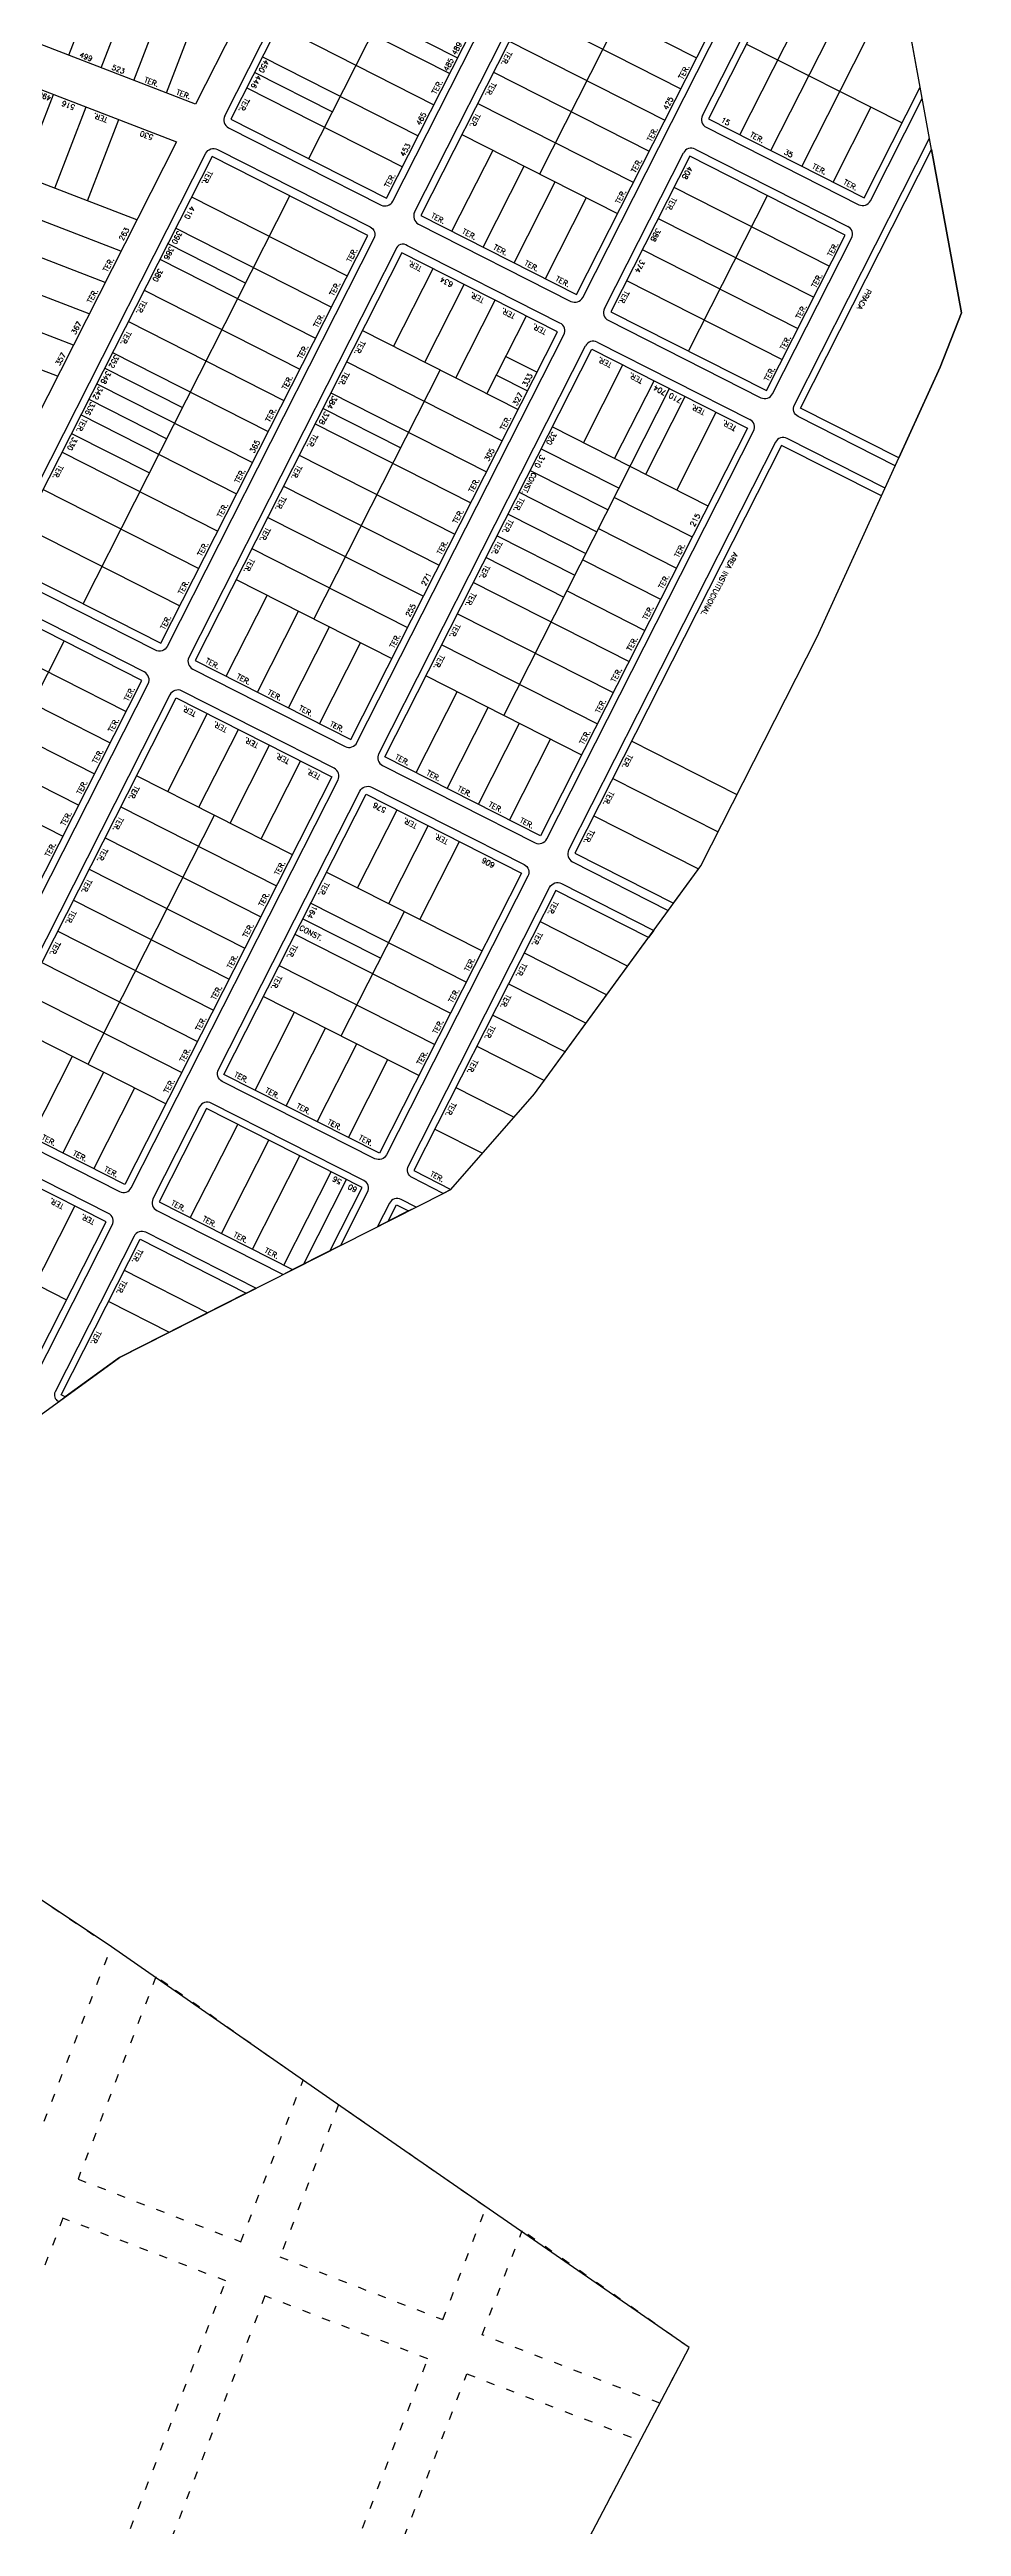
# Model space of a CAD drawing. Extents: x 714896 to 749292, y 8417558 to 8447149.
# Drawn here: x 743359 to 743620, y 8426590 to 8427299 of the extents above; entities that cross this region are included whole.
import ezdxf

# ---------------------------------------------------------------- set-up
doc = ezdxf.new("R2010")
doc.units = 0
doc.header["$MEASUREMENT"] = 0
doc.linetypes.add('ACAD_ISO03W100', pattern=[30, 12, -18])
for name, color, linetype in [('LOTE', 7, 'CONTINUOUS'), ('MEIO_FIO', 24, 'CONTINUOUS'), ('NUM-PORTA', 7, 'CONTINUOUS'), ('QUADRA', 6, 'CONTINUOUS'), ('TEXTO', 7, 'CONTINUOUS')]:
    doc.layers.add(name, color=color, linetype=linetype)
doc.styles.add('ROMANS', font='ROMANS.SHX', dxfattribs={"height": 1.5})

msp = doc.modelspace()

# ---------------------------------------------------------------- linework, layer by layer
at = {"layer": 'LOTE', "color": 7, "linetype": 'CONTINUOUS'}
for p, q in [((743432.79, 8427268.25), (743483, 8427367.25)), ((743428.59, 8427315.24), (743473.18, 8427292.62)), ((743430.85, 8427319.69), (743475.44, 8427297.08)), ((743498.95, 8427263.85), (743526.09, 8427317.36)), ((743499.27, 8427319.75), (743543.87, 8427297.13)), ((743424.06, 8427306.32), (743468.66, 8427283.7)), ((743494.75, 8427310.83), (743539.34, 8427288.21)), ((743490.23, 8427301.91), (743534.82, 8427279.29)), ((743417.28, 8427292.94), (743439.57, 8427281.63)), ((743419.54, 8427297.4), (743464.13, 8427274.78)), ((743485.7, 8427292.99), (743530.3, 8427270.38)), ((743415.02, 8427288.48), (743459.61, 8427265.86)), ((743481.18, 8427284.07), (743525.77, 8427261.46)), ((743476.66, 8427275.16), (743521.25, 8427252.54)), ((743473.81, 8427247.44), (743485.57, 8427270.63)), ((743482.73, 8427242.92), (743494.49, 8427266.11)), ((743368.1, 8427140.72), (743427.36, 8427257.55)), ((743399.18, 8427257.27), (743443.78, 8427234.65)), ((743491.65, 8427238.4), (743503.41, 8427261.59)), ((743500.57, 8427233.87), (743512.33, 8427257.06)), ((743537.39, 8427260.05), (743581.98, 8427237.43)), ((743541.59, 8427213.07), (743564.21, 8427257.66)), ((743532.87, 8427251.13), (743577.46, 8427228.51)), ((743392.4, 8427243.89), (743414.7, 8427232.58)), ((743394.66, 8427248.35), (743439.25, 8427225.73)), ((743390.14, 8427239.43), (743434.73, 8427216.81)), ((743457.08, 8427214.44), (743468.39, 8427236.74)), ((743528.34, 8427242.21), (743572.94, 8427219.59)), ((743385.61, 8427230.51), (743430.21, 8427207.89)), ((743466, 8427209.92), (743477.31, 8427232.22)), ((743523.82, 8427233.29), (743568.41, 8427210.68)), ((743381.09, 8427221.59), (743425.68, 8427198.97)), ((743474.92, 8427205.4), (743486.23, 8427227.69)), ((743483.84, 8427200.87), (743495.15, 8427223.17)), ((743448.16, 8427218.97), (743492.76, 8427196.35)), ((743374.31, 8427208.21), (743396.6, 8427196.91)), ((743376.57, 8427212.67), (743421.16, 8427190.06)), ((743434.27, 8427136.31), (743470.46, 8427207.66)), ((743443.64, 8427210.05), (743488.23, 8427187.43)), ((743489.27, 8427211.58), (743498.18, 8427207.05)), ((743511.49, 8427186.85), (743522.79, 8427209.15)), ((743372.04, 8427203.76), (743416.64, 8427181.14)), ((743439.12, 8427201.13), (743483.71, 8427178.51)), ((743486.55, 8427206.22), (743495.47, 8427201.7)), ((743488.67, 8427108.72), (743536.17, 8427202.36)), ((743520.4, 8427182.33), (743531.71, 8427204.62)), ((743529.32, 8427177.8), (743540.63, 8427200.1)), ((743367.52, 8427194.84), (743412.11, 8427172.22)), ((743369.78, 8427199.3), (743392.08, 8427187.99)), ((743436.86, 8427196.67), (743459.15, 8427185.36)), ((743538.24, 8427173.28), (743549.55, 8427195.58)), ((743364.81, 8427189.49), (743387.1, 8427178.18)), ((743434.59, 8427192.21), (743479.19, 8427169.59)), ((743502.57, 8427191.37), (743547.16, 8427168.76)), ((743430.07, 8427183.29), (743474.66, 8427160.68)), ((743496.23, 8427178.89), (743518.53, 8427167.58)), ((743499.4, 8427185.13), (743521.7, 8427173.82)), ((743356.66, 8427173.43), (743401.26, 8427150.81)), ((743425.55, 8427174.38), (743470.14, 8427151.76)), ((743493.07, 8427172.64), (743515.36, 8427161.34)), ((743421.02, 8427165.46), (743465.62, 8427142.84)), ((743489.9, 8427166.4), (743512.2, 8427155.09)), ((743520.34, 8427171.15), (743542.64, 8427159.84)), ((743351.24, 8427162.73), (743395.82, 8427140.12)), ((743486.73, 8427160.16), (743509.03, 8427148.85)), ((743515.82, 8427162.23), (743538.11, 8427150.92)), ((743483.57, 8427153.92), (743505.86, 8427142.61)), ((743511.29, 8427153.31), (743533.59, 8427142)), ((743409.13, 8427119.91), (743420.89, 8427143.1)), ((743411.98, 8427147.62), (743456.57, 8427125)), ((743479.95, 8427146.78), (743524.54, 8427124.16)), ((743506.77, 8427144.39), (743529.06, 8427133.08)), ((743418.05, 8427115.39), (743429.81, 8427138.57)), ((743475.43, 8427137.86), (743520.02, 8427115.25)), ((743303.42, 8427013.19), (743362.67, 8427130.02)), ((743335.86, 8427132.41), (743380.45, 8427109.79)), ((743426.97, 8427110.86), (743438.73, 8427134.05)), ((743435.89, 8427106.34), (743447.65, 8427129.53)), ((743331.33, 8427123.49), (743375.92, 8427100.87)), ((743326.81, 8427114.57), (743371.4, 8427091.95)), ((743463.54, 8427092.32), (743475.3, 8427115.5)), ((743466.38, 8427120.03), (743510.97, 8427097.41)), ((743392.39, 8427086.91), (743403.7, 8427109.21)), ((743472.45, 8427087.79), (743484.22, 8427110.98)), ((743322.28, 8427105.65), (743366.88, 8427083.04)), ((743401.31, 8427082.39), (743412.62, 8427104.69)), ((743481.37, 8427083.27), (743493.13, 8427106.46)), ((743490.29, 8427078.74), (743502.05, 8427101.93)), ((743317.76, 8427096.73), (743362.35, 8427074.12)), ((743410.23, 8427077.87), (743421.54, 8427100.16)), ((743419.15, 8427073.34), (743430.45, 8427095.64)), ((743383.47, 8427091.44), (743428.06, 8427068.82)), ((743369.58, 8427008.78), (743405.77, 8427080.13)), ((743378.95, 8427082.52), (743423.54, 8427059.9)), ((743446.79, 8427059.32), (743458.1, 8427081.62)), ((743374.43, 8427073.6), (743419.02, 8427050.98)), ((743455.71, 8427054.8), (743467.02, 8427077.09)), ((743464.63, 8427050.27), (743475.94, 8427072.57)), ((743369.9, 8427064.68), (743414.49, 8427042.06)), ((743437.87, 8427063.84), (743482.47, 8427041.23)), ((743433.35, 8427054.93), (743477.94, 8427032.31)), ((743442.08, 8427016.86), (743460.17, 8427052.53)), ((743360.85, 8427046.85), (743405.45, 8427024.23)), ((743428.83, 8427046.01), (743473.42, 8427023.39)), ((743431.09, 8427050.47), (743453.39, 8427039.16)), ((743499.06, 8427049.63), (743524.17, 8427036.89)), ((743356.33, 8427037.93), (743400.92, 8427015.31)), ((743424.3, 8427037.09), (743468.9, 8427014.47)), ((743494.54, 8427040.71), (743518.21, 8427028.7)), ((743490.01, 8427031.79), (743512.25, 8427020.51)), ((743351.81, 8427029.01), (743396.4, 8427006.39)), ((743417.39, 8427001.35), (743428.7, 8427023.65)), ((743347.28, 8427020.09), (743391.88, 8426997.47)), ((743426.31, 8426996.83), (743437.62, 8427019.12)), ((743353.36, 8426987.86), (743365.12, 8427011.04)), ((743435.23, 8426992.3), (743446.54, 8427014.6)), ((743444.15, 8426987.78), (743455.45, 8427010.08)), ((743480.97, 8427013.95), (743500.32, 8427004.14)), ((743362.28, 8426983.33), (743374.04, 8427006.52)), ((743371.2, 8426978.81), (743382.96, 8427002)), ((743474.94, 8427002.06), (743491.65, 8426993.59)), ((743398.84, 8426964.79), (743412.41, 8426991.54)), ((743407.76, 8426960.26), (743421.33, 8426987.02)), ((743468.91, 8426990.17), (743482.58, 8426983.24)), ((743416.68, 8426955.74), (743430.25, 8426982.49)), ((743425.6, 8426951.21), (743439.17, 8426977.97)), ((743431.37, 8426951.54), (743443.63, 8426975.71)), ((743343.15, 8426923.51), (743365.77, 8426968.11)), ((743318.79, 8426963.9), (743363.38, 8426941.29)), ((743379.92, 8426949.72), (743403.84, 8426937.58)), ((743375.45, 8426940.77), (743392.78, 8426931.98))]:
    msp.add_line(p, q, dxfattribs=at)
at = {"layer": 'LOTE', "color": 7}
for p, q in [((743364, 8427297.86), (743381.97, 8427344.52)), ((743373.33, 8427294.26), (743391.3, 8427340.92)), ((743382.66, 8427290.67), (743400.63, 8427337.33)), ((743391.99, 8427287.07), (743409.96, 8427333.73)), ((743350.7, 8427263.33), (743359.68, 8427286.66)), ((743360.03, 8427259.74), (743369.01, 8427283.07)), ((743369.36, 8427256.14), (743378.35, 8427279.47)), ((743383.51, 8427250.69), (743322.7, 8427274.12)), ((743378.97, 8427241.72), (743319.11, 8427264.78)), ((743374.42, 8427232.76), (743315.51, 8427255.45)), ((743369.87, 8427223.79), (743311.92, 8427246.12)), ((743365.33, 8427214.83), (743308.32, 8427236.79)), ((743360.78, 8427205.87), (743304.73, 8427227.46))]:
    msp.add_line(p, q, dxfattribs=at)
at = {"layer": 'LOTE', "color": 5, "linetype": 'CONTINUOUS'}
for p, q in [((743362.09, 8427184.13), (743406.68, 8427161.52)), ((743416.5, 8427156.54), (743461.09, 8427133.92)), ((743470.9, 8427128.94), (743515.49, 8427106.33)), ((743365.38, 8427055.76), (743409.97, 8427033.15)), ((743419.78, 8427028.17), (743464.37, 8427005.55)), ((743485.49, 8427022.87), (743506.3, 8427012.35))]:
    msp.add_line(p, q, dxfattribs=at)
at = {"layer": 'LOTE', "color": 7, "linetype": 'CONTINUOUS', "flags": 128}
for points in [[(743578.43, 8427318.85), (743556.26, 8427275.15)], [(743587.35, 8427314.32), (743565.18, 8427270.62)], [(743596.26, 8427309.8), (743574.1, 8427266.1)], [(743558.2, 8427301.07), (743602.79, 8427278.46)], [(743593.87, 8427282.98), (743583.02, 8427261.57)]]:
    msp.add_lwpolyline(points, dxfattribs=at)
at = {"layer": 'LOTE', "color": 5, "linetype": 'CONTINUOUS'}
msp.add_lwpolyline([(743525.3, 8427101.35), (743555.47, 8427086.05)], dxfattribs=at)
at = {"layer": 'LOTE', "color": 7, "linetype": 'CONTINUOUS'}
for points in [[(743519.87, 8427090.65), (743550.04, 8427075.35)], [(743514.44, 8427079.95), (743544.45, 8427064.73)]]:
    msp.add_lwpolyline(points, dxfattribs=at)
msp.add_lwpolyline([(743457.9, 8426968.47), (743461.34, 8426966.72), (743455.52, 8426963.77)], close=True, dxfattribs=at)
at = {"layer": 'LOTE', "color": 192, "linetype": 'ACAD_ISO03W100', "ltscale": 0.2}
for points in [[(743356.48, 8426769.08), (743333.6, 8426784.3), (743306.02, 8426712.71), (743352.68, 8426694.73), (743376.22, 8426755.84)], [(743431.17, 8426717.66), (743421.05, 8426724.68), (743392.41, 8426744.99), (743388.99, 8426747.28), (743366.67, 8426689.34), (743413.33, 8426671.37)], [(743446.36, 8426707.13), (743441.31, 8426710.63), (743424.53, 8426667.05), (743471.19, 8426649.08), (743483.59, 8426681.28), (743483.29, 8426681.48)], [(743409.02, 8426660.17), (743362.36, 8426678.14), (743304.84, 8426528.84), (743351.5, 8426510.86)], [(743466.87, 8426637.88), (743420.22, 8426655.86), (743362.7, 8426506.55), (743409.36, 8426488.58)]]:
    msp.add_lwpolyline(points, close=True, dxfattribs=at)
for points in [[(743482.42, 8426644.75), (743493.93, 8426674.6)], [(743541.77, 8426641.09), (743493.93, 8426674.6)], [(743533.38, 8426625.12), (743482.42, 8426644.75)], [(743533.38, 8426625.12), (743541.77, 8426641.09)], [(743460.13, 8426586.9), (743478.11, 8426633.55)], [(743478.11, 8426633.55), (743527.76, 8426614.42)], [(743504.36, 8426569.86), (743527.76, 8426614.42)]]:
    msp.add_lwpolyline(points, dxfattribs=at)
at = {"layer": 'MEIO_FIO', "linetype": 'CONTINUOUS'}
for p, q in [((743408.71, 8427280.47), (743458.92, 8427379.46)), ((743456.87, 8427256.04), (743507.08, 8427355.03)), ((743463.11, 8427252.87), (743513.32, 8427351.87)), ((743511.27, 8427228.45), (743561.48, 8427327.44)), ((743593.72, 8427256.15), (743608.58, 8427285.44)), ((743409.81, 8427277.11), (743453.51, 8427254.94)), ((743543.49, 8427270.97), (743587.19, 8427248.81)), ((743546.66, 8427277.21), (743590.36, 8427255.05)), ((743517.51, 8427225.28), (743540.13, 8427269.87)), ((743464.21, 8427249.51), (743507.91, 8427227.35)), ((743565.67, 8427200.85), (743588.29, 8427245.44)), ((743511.27, 8427228.45), (743511.28, 8427228.44)), ((743511.04, 8427228), (743511.05, 8427228)), ((743518.61, 8427221.92), (743562.31, 8427199.75)), ((743452.83, 8427097.74), (743512.09, 8427214.57)), ((743515.45, 8427215.67), (743559.15, 8427193.51)), ((743500.99, 8427073.32), (743560.25, 8427190.15)), ((743508.33, 8427066.79), (743535.8, 8427052.86))]:
    msp.add_line(p, q, dxfattribs=at)
at = {"layer": 'MEIO_FIO', "linetype": 'CONTINUOUS', "flags": 128}
for points in [[(743545.56, 8427280.57), (743567.72, 8427324.27, -0.414214), (743571.09, 8427325.37), (743604.37, 8427308.49)], [(743600.82, 8427180.22), (743573.01, 8427194.33, -0.41404), (743571.92, 8427197.68), (743571.92, 8427197.69), (743610.66, 8427274.07)], [(743597.91, 8427173.85), (743569.85, 8427188.08, 0.414217), (743566.49, 8427186.98), (743507.24, 8427070.15)]]:
    msp.add_lwpolyline(points, format="xyb", dxfattribs=at)
at = {"layer": 'MEIO_FIO', "linetype": 'CONTINUOUS'}
for points in [[(743345.12, 8427149.57, -0.414214), (743344.02, 8427152.93), (743403.28, 8427269.76, -0.414214), (743406.64, 8427270.86), (743450.35, 8427248.69, -0.414214), (743451.45, 8427245.33), (743392.19, 8427128.5, -0.414214), (743388.83, 8427127.4)], [(743457.69, 8427242.17), (743398.43, 8427125.34, 0.412516), (743399.53, 8427121.98), (743443.23, 8427099.81, 0.414214), (743446.59, 8427100.91), (743505.85, 8427217.74, 0.466607), (743504.75, 8427221.1), (743461.05, 8427243.27, 0.551926), (743457.68, 8427242.17, 0.799582)], [(743385.66, 8427121.16), (743341.96, 8427143.33, 0.414214), (743338.6, 8427142.23), (743279.34, 8427025.4, 0.414214), (743280.44, 8427022.04), (743324.14, 8426999.87, 0.414214), (743327.5, 8427000.97), (743386.75, 8427117.8, 0.414214)], [(743334.84, 8426994.45), (743378.54, 8426972.28, 0.414214), (743381.9, 8426973.38), (743441.16, 8427090.21, 0.414214), (743440.06, 8427093.57), (743396.36, 8427115.74, 0.414214), (743393, 8427114.64), (743333.74, 8426997.81, 0.414214)], [(743451.71, 8426981.7), (743408.01, 8427003.86, -0.414214), (743406.91, 8427007.22), (743447.4, 8427087.04, -0.414214), (743450.76, 8427088.14), (743494.46, 8427065.98, -0.414214), (743495.56, 8427062.62), (743455.07, 8426982.8, -0.414214)], [(743354.08, 8426918.53), (743376.47, 8426962.68, 0.414214), (743375.37, 8426966.04), (743331.67, 8426988.2, 0.414214), (743328.31, 8426987.1), (743305.92, 8426942.96, 0.414214), (743307.02, 8426939.6), (743350.72, 8426917.43, 0.414214)]]:
    msp.add_lwpolyline(points, format="xyb", close=True, dxfattribs=at)
msp.add_lwpolyline([(743453.93, 8427094.38), (743497.63, 8427072.22)], dxfattribs=at)
for points in [[(743473.5, 8426972.89), (743471.29, 8426971.77), (743462.41, 8426976.27, -0.414214), (743461.32, 8426979.63), (743501.8, 8427059.45, -0.414214), (743505.16, 8427060.55), (743531.63, 8427047.13), (743530.14, 8427045.08)], [(743438.91, 8426955.36), (743441.93, 8426956.89), (743449.65, 8426972.1, 0.414214), (743448.55, 8426975.46), (743404.85, 8426997.62, 0.414214), (743401.49, 8426996.52), (743388.14, 8426970.21, 0.414214), (743389.24, 8426966.85), (743425.4, 8426948.51), (743428.16, 8426949.91)], [(743461.34, 8426966.72), (743463.55, 8426967.85), (743459.25, 8426970.03, 0.414214), (743455.89, 8426968.93), (743452.5, 8426962.24), (743455.52, 8426963.77)], [(743414.89, 8426943.19), (743417.66, 8426944.59), (743386.07, 8426960.61, 0.414214), (743382.71, 8426959.51), (743360.1, 8426914.92, 0.414214), (743360.97, 8426912.23), (743361.17, 8426912.13), (743362.99, 8426913.45)]]:
    msp.add_lwpolyline(points, format="xyb", dxfattribs=at)
for centre, radius, start, end in [((743410.94, 8427279.34), 2.5, 153.10535, 243.10535), ((743547.79, 8427279.44), 2.5, 153.10535, 243.10535), ((743542.36, 8427268.74), 2.5, 63.10535, 153.10535), ((743454.64, 8427257.17), 2.5, 243.10535, 333.10535), ((743465.34, 8427251.74), 2.5, 153.10535, 243.10535), ((743591.49, 8427257.28), 2.5, 243.10535, 333.10535), ((743586.06, 8427246.58), 2.5, 333.10535, 63.10535), ((743509.04, 8427229.58), 2.5, 243.10535, 333.10535), ((743519.74, 8427224.15), 2.5, 153.10535, 243.10535), ((743514.32, 8427213.44), 2.5, 63.10535, 153.10535), ((743563.44, 8427201.98), 2.5, 243.10535, 333.10535), ((743558.02, 8427191.28), 2.5, 333.10535, 63.10535), ((743455.04, 8427096.61), 2.49, 152.83454, 243.53883), ((743498.76, 8427074.45), 2.5, 243.10535, 333.10535), ((743509.47, 8427069.02), 2.5, 153.10535, 243.10535)]:
    msp.add_arc(centre, radius, start, end, dxfattribs=at)
at = {"layer": 'QUADRA', "linetype": 'CONTINUOUS'}
for points in [[(743455.09, 8427256.94), (743505.3, 8427355.94), (743460.7, 8427378.56), (743410.49, 8427279.56), (743455.09, 8427256.94)], [(743515.11, 8427350.96), (743464.9, 8427251.97), (743509.49, 8427229.35), (743559.7, 8427328.34)], [(743607.99, 8427288.7), (743604.93, 8427305.4), (743569.51, 8427323.37), (743547.34, 8427279.67), (743591.94, 8427257.05)], [(743611.25, 8427270.82), (743619.79, 8427224.09), (743613.73, 8427208.48), (743601.86, 8427182.5), (743573.7, 8427196.78), (743611.25, 8427270.82)], [(743405.06, 8427268.86), (743345.81, 8427152.03), (743390.4, 8427129.41), (743449.66, 8427246.24)], [(743563.89, 8427201.76), (743586.51, 8427246.35), (743541.92, 8427268.97), (743519.3, 8427224.37), (743563.89, 8427201.76)], [(743459.47, 8427241.26), (743400.22, 8427124.43), (743444.81, 8427101.81), (743504.07, 8427218.65)], [(743558.47, 8427191.05), (743499.21, 8427074.22), (743454.62, 8427096.84), (743513.88, 8427213.67)], [(743578.41, 8427131.2), (743596.87, 8427171.58), (743568.27, 8427186.08), (743509.01, 8427069.25), (743537.29, 8427054.91), (743545.09, 8427065.61)], [(743340.38, 8427141.33), (743281.12, 8427024.5), (743325.71, 8427001.88), (743384.97, 8427118.71)], [(743394.78, 8427113.73), (743439.37, 8427091.12), (743380.11, 8426974.28), (743335.52, 8426996.9)], [(743408.47, 8427005.87), (743449.18, 8427086.14), (743493.78, 8427063.52), (743453.06, 8426983.26), (743408.47, 8427005.87)], [(743462.87, 8426978.28), (743473.5, 8426972.89), (743497.5, 8427000.26), (743530.14, 8427045.08), (743503.59, 8427058.55), (743462.87, 8426978.28)], [(743448.09, 8426973.45), (743403.5, 8426996.06), (743389.93, 8426969.31), (743428.16, 8426949.91), (743438.91, 8426955.36), (743448.09, 8426973.45)], [(743330.09, 8426986.2), (743307.48, 8426941.61), (743352.07, 8426918.99), (743374.69, 8426963.58)], [(743384.5, 8426958.61), (743414.89, 8426943.19), (743378.56, 8426924.78), (743362.99, 8426913.45), (743361.88, 8426914.01), (743384.5, 8426958.61)]]:
    msp.add_lwpolyline(points, close=True, dxfattribs=at)
at = {"layer": 'QUADRA', "color": 6}
for points in [[(743400.34, 8427283.86), (743336, 8427308.64), (743353.98, 8427355.3), (743423.07, 8427328.68), (743400.34, 8427283.86)], [(743335.77, 8427156.56), (743284.96, 8427176.14), (743331.69, 8427297.45), (743394.88, 8427273.1), (743335.77, 8427156.56)]]:
    msp.add_lwpolyline(points, close=True, dxfattribs=at)
msp.add_lwpolyline([(743504.36, 8426569.86), (743541.77, 8426641.09), (743446.36, 8426707.13), (743376.22, 8426755.84), (743323.36, 8426791.12), (743256.24, 8426835.84), (743378.56, 8426924.78), (743471.29, 8426971.77), (743473.5, 8426972.89), (743497.5, 8427000.26), (743506.29, 8427012.32), (743545.09, 8427065.61), (743578.41, 8427131.2), (743601.86, 8427182.5), (743613.73, 8427208.48), (743619.79, 8427224.09), (743611.25, 8427270.82), (743607.99, 8427288.7), (743602.79, 8427317.14)], dxfattribs=at)

# ---------------------------------------------------------------- texts
at = {"layer": 'NUM-PORTA', "color": 7, "style": 'ROMANS'}
for s, height, rotation, p in [('489', 1.5, 62.18575, (743474.96, 8427297.74)), ('499', 1.465, 339.07185, (743366.95, 8427297.41, -272.47)), ('523', 1.465, 339.07185, (743376.21, 8427293.84, -272.47)), ('450', 1.5, 242.18575, (743420.16, 8427296.77, -10.13)), ('485', 1.5, 62.18575, (743472.61, 8427293.11)), ('490', 1.5, 159.30576, (743359.18, 8427286.12, 272.47)), ('446', 1.5, 242.18575, (743417.9, 8427292.31, -10.13)), ('425', 1.5, 62.18575, (743535.52, 8427282.04, -10.13)), ('516', 1.5, 159.30576, (743365.96, 8427283.51, 272.47)), ('465', 1.5, 62.18575, (743464.75, 8427277.61)), ('15', 1.5, 332.18575, (743550.72, 8427278.83, -10.13)), ('530', 1.5, 159.30576, (743388.36, 8427274.88, 272.47)), ('453', 1.5, 62.18575, (743460.22, 8427268.69)), ('35', 1.5, 332.18575, (743568.8, 8427269.65, -10.13)), ('408', 1.5, 242.18575, (743541.46, 8427266.23, -10.13)), ('410', 1.5, 242.18575, (743398.87, 8427254.8, -10.13)), ('263', 1.5, 60.83405, (743379.57, 8427244.58, 272.47)), ('386', 1.5, 242.18575, (743392.98, 8427243.2, -10.13)), ('390', 1.5, 242.18575, (743395.25, 8427247.66, -10.13)), ('388', 1.5, 242.18575, (743532.42, 8427248.4, -10.13)), ('380', 1.5, 242.18575, (743389.77, 8427236.87, -10.13)), ('374', 1.5, 242.18575, (743527.89, 8427239.48, -10.13)), ('634', 1.5, 152.18575, (743474.3, 8427232.64, -10.13)), ('367', 1.5, 60.83405, (743365.93, 8427217.69, 272.47)), ('357', 1.5, 60.83405, (743361.38, 8427208.73, 272.47)), ('348', 1.5, 242.18575, (743374.9, 8427207.56, -10.13)), ('352', 1.5, 242.18575, (743377.22, 8427212.13, -10.13)), ('342', 1.5, 242.18575, (743372.64, 8427203.1, -10.13)), ('384', 1.5, 242.18575, (743439.7, 8427200.43, -10.13)), ('327', 1.5, 62.18575, (743492.41, 8427197.28)), ('333', 1.5, 62.18575, (743495.19, 8427202.77)), ('704', 1.5, 152.18575, (743535.42, 8427201.64, -10.13)), ('710', 1.5, 152.18575, (743539.88, 8427199.38, -10.13)), ('336', 1.5, 242.18575, (743370.38, 8427198.64, -10.13)), ('378', 1.5, 242.18575, (743437.43, 8427195.95, -10.13)), ('330', 1.5, 242.18575, (743365.26, 8427188.55, -10.13)), ('365', 1.5, 62.18575, (743417.11, 8427183.7)), ('320', 1.5, 241.31158, (743502.59, 8427190.12, -272.47)), ('305', 1.5, 62.18575, (743484.32, 8427181.34)), ('310', 1.5, 241.31158, (743499.24, 8427183.53, -272.47)), ('215', 1.5, 62.18575, (743543.25, 8427162.67)), ('271', 1.5, 62.18575, (743466.23, 8427145.67)), ('255', 1.5, 62.18575, (743461.73, 8427136.79)), ('576', 1.5, 152.18575, (743455.1, 8427082.04, -10.13)), ('606', 1.5, 152.18575, (743486.25, 8427066.24, -10.13)), ('164', 1.5, 242.18575, (743434.03, 8427054.43, -10.13)), ('56', 1.5, 152.18575, (743442.35, 8426975.55, -10.13)), ('60', 1.5, 152.18575, (743446.8, 8426973.29, -10.13))]:
    msp.add_text(s, height=height, rotation=rotation, dxfattribs=at).set_placement(p)
at = {"layer": 'TEXTO', "color": 7, "style": 'ROMANS'}
for s, height, rotation, p in [('TER.', 1.5, 242.18575, (743489.77, 8427299.18, -10.13)), ('TER.', 1.5, 62.18575, (743539.96, 8427290.78, -10.13)), ('TER.', 1.5, 339.30576, (743385.48, 8427290.26, 272.47)), ('TER.', 1.5, 339.30576, (743394.65, 8427286.73, 272.47)), ('TER.', 1.5, 242.18575, (743414.56, 8427285.75, -10.13)), ('TER.', 1.5, 62.18575, (743469.27, 8427286.53)), ('TER.', 1.5, 242.18575, (743485.25, 8427290.26, -10.13)), ('TER.', 1.5, 159.30576, (743375.3, 8427279.91, 272.47)), ('TER.', 1.5, 242.18575, (743480.73, 8427281.34, -10.13)), ('TER.', 1.5, 62.18575, (743530.91, 8427272.94, -10.13)), ('TER.', 1.5, 332.18575, (743559.02, 8427274.61, -10.13)), ('TER.', 1.5, 242.18575, (743404.01, 8427264.95, -10.13)), ('TER.', 1.5, 62.18575, (743526.39, 8427264.02, -10.13)), ('TER.', 1.5, 332.18575, (743576.86, 8427265.57, -10.13)), ('TER.', 1.5, 62.18575, (743455.7, 8427259.77)), ('TER.', 1.5, 62.18575, (743521.86, 8427255.1, -10.13)), ('TER.', 1.5, 242.18575, (743536.94, 8427257.31, -10.13)), ('TER.', 1.5, 332.18575, (743585.78, 8427261.04, -10.13)), ('TER.', 1.5, 332.18575, (743467.65, 8427251.44, -10.13)), ('TER.', 1.5, 332.18575, (743476.57, 8427246.91, -10.13)), ('TER.', 1.5, 332.18575, (743485.49, 8427242.39, -10.13)), ('TER.', 1.5, 62.18575, (743582.6, 8427240, -10.13)), ('TER.', 1.5, 60.83405, (743375.02, 8427235.62, 272.47)), ('TER.', 1.5, 62.18575, (743444.85, 8427238.39)), ('TER.', 1.5, 152.18575, (743465.39, 8427237.17, -10.13)), ('TER.', 1.5, 332.18575, (743494.41, 8427237.87, -10.13)), ('TER.', 1.5, 60.83405, (743370.47, 8427226.65, 272.47)), ('TER.', 1.5, 62.18575, (743439.96, 8427228.74)), ('TER.', 1.5, 152.18575, (743483.22, 8427228.12, -10.13)), ('TER.', 1.5, 332.18575, (743503.33, 8427233.34, -10.13)), ('TER.', 1.5, 242.18575, (743523.37, 8427230.56, -10.13)), ('TER.', 1.5, 62.18575, (743578.07, 8427231.08, -10.13)), ('PRACA', 1.5, 242.18575, (743592.75, 8427231.08, -10.13)), ('TER.', 1.5, 242.18575, (743385.2, 8427227.86, -10.13)), ('TER.', 1.5, 62.18575, (743435.35, 8427219.65)), ('TER.', 1.5, 152.18575, (743492.14, 8427223.59, -10.13)), ('TER.', 1.5, 62.18575, (743573.55, 8427222.16, -10.13)), ('TER.', 1.5, 242.18575, (743380.7, 8427218.99, -10.13)), ('TER.', 1.5, 62.18575, (743430.8, 8427210.69)), ('TER.', 1.5, 242.18575, (743447.71, 8427216.23, -10.13)), ('TER.', 1.5, 152.18575, (743501.06, 8427219.07, -10.13)), ('TER.', 1.5, 62.18575, (743569.03, 8427213.24, -10.13)), ('TER.', 1.5, 242.18575, (743443.19, 8427207.31, -10.13)), ('TER.', 1.5, 152.18575, (743519.79, 8427209.57, -10.13)), ('TER.', 1.5, 152.18575, (743528.71, 8427205.05, -10.13)), ('TER.', 1.5, 62.18575, (743564.5, 8427204.32, -10.13)), ('TER.', 1.5, 62.18575, (743426.32, 8427201.86)), ('TER.', 1.5, 242.18575, (743368.02, 8427193.97, -10.13)), ('TER.', 1.5, 62.18575, (743421.62, 8427192.59)), ('TER.', 1.5, 62.18575, (743488.85, 8427190.26)), ('TER.', 1.5, 152.18575, (743546.54, 8427196, -10.13)), ('TER.', 1.5, 152.18575, (743555.46, 8427191.48, -10.13)), ('TER.', 1.5, 242.18575, (743434.14, 8427189.48, -10.13)), ('TER.', 1.5, 242.18575, (743361.24, 8427180.62, -10.13)), ('TER.', 1.5, 62.18575, (743412.75, 8427175.1)), ('TER.', 1.5, 242.18575, (743429.62, 8427180.56, -10.13)), ('TER.', 1.5, 62.18575, (743479.8, 8427172.42)), ('CONST.', 1.4, 242.18575, (743496.87, 8427178.42, -10.13)), ('TER.', 1.5, 62.18575, (743407.76, 8427165.26)), ('TER.', 1.5, 242.18575, (743425.09, 8427171.64, -10.13)), ('TER.', 1.5, 62.18575, (743475.28, 8427163.51)), ('TER.', 1.5, 242.18575, (743490.13, 8427165.01, -10.13)), ('TER.', 1.5, 242.18575, (743493.3, 8427171.25, -10.13)), ('TER.', 1.5, 62.18575, (743402.13, 8427154.16)), ('TER.', 1.5, 242.18575, (743420.57, 8427162.72, -10.13)), ('TER.', 1.5, 62.18575, (743470.75, 8427154.59)), ('TER.', 1.5, 242.18575, (743486.99, 8427158.82, -10.13)), ('TER.', 1.5, 62.18575, (743538.73, 8427153.75)), ('TER.', 1.5, 242.18575, (743416.05, 8427153.8, -10.13)), ('TER.', 1.5, 242.18575, (743483.5, 8427151.94, -10.13)), ('AREA INSTITUCIONAL', 1.5, 242.18575, (743554.48, 8427155.54, -10.13)), ('TER.', 1.5, 62.18575, (743396.58, 8427143.22)), ('TER.', 1.5, 242.18575, (743479.5, 8427144.05, -10.13)), ('TER.', 1.5, 62.18575, (743534.2, 8427144.83)), ('TER.', 1.5, 62.18575, (743391.46, 8427133.13)), ('TER.', 1.5, 62.18575, (743529.68, 8427135.91)), ('TER.', 1.5, 62.18575, (743457.18, 8427127.83)), ('TER.', 1.5, 242.18575, (743474.97, 8427135.13, -10.13)), ('TER.', 1.5, 62.18575, (743525.15, 8427126.99)), ('TER.', 1.5, 332.18575, (743402.98, 8427123.9, -10.13)), ('TER.', 1.5, 242.18575, (743470.45, 8427126.21, -10.13)), ('TER.', 1.5, 62.18575, (743520.63, 8427118.08)), ('TER.', 1.5, 62.18575, (743381.06, 8427112.62)), ('TER.', 1.5, 332.18575, (743411.89, 8427119.38, -10.13)), ('TER.', 1.5, 332.18575, (743420.81, 8427114.85, -10.13)), ('TER.', 1.5, 152.18575, (743400.69, 8427109.64, -10.13)), ('TER.', 1.5, 332.18575, (743429.73, 8427110.33, -10.13)), ('TER.', 1.5, 62.18575, (743516.11, 8427109.16)), ('TER.', 1.5, 62.18575, (743376.54, 8427103.7)), ('TER.', 1.5, 152.18575, (743409.61, 8427105.11, -10.13)), ('TER.', 1.5, 152.18575, (743418.53, 8427100.59, -10.13)), ('TER.', 1.5, 332.18575, (743438.65, 8427105.81, -10.13)), ('TER.', 1.5, 62.18575, (743511.58, 8427100.24)), ('TER.', 1.5, 62.18575, (743372.01, 8427094.78)), ('TER.', 1.5, 152.18575, (743427.45, 8427096.07, -10.13)), ('TER.', 1.5, 152.18575, (743436.37, 8427091.54, -10.13)), ('TER.', 1.5, 332.18575, (743457.38, 8427096.31, -10.13)), ('TER.', 1.5, 242.18575, (743524.37, 8427097.71, -20.26)), ('TER.', 1.5, 62.18575, (743367.49, 8427085.87)), ('TER.', 1.5, 242.18575, (743383.02, 8427088.7, -10.13)), ('TER.', 1.5, 332.18575, (743466.3, 8427091.78, -10.13)), ('TER.', 1.5, 332.18575, (743475.21, 8427087.26, -10.13)), ('TER.', 1.5, 242.18575, (743519, 8427087.13, -20.26)), ('TER.', 1.5, 62.18575, (743362.97, 8427076.95)), ('TER.', 1.5, 242.18575, (743378.5, 8427079.78, -10.13)), ('TER.', 1.5, 152.18575, (743464.01, 8427077.52, -10.13)), ('TER.', 1.5, 332.18575, (743484.13, 8427082.74, -10.13)), ('TER.', 1.5, 332.18575, (743493.05, 8427078.21, -10.13)), ('TER.', 1.5, 152.18575, (743472.93, 8427073, -10.13)), ('TER.', 1.5, 242.18575, (743513.42, 8427076.13, -20.26)), ('TER.', 1.5, 62.18575, (743358.44, 8427068.03)), ('TER.', 1.5, 242.18575, (743373.97, 8427070.87, -10.13)), ('TER.', 1.5, 62.18575, (743424.15, 8427062.73)), ('TER.', 1.5, 242.18575, (743369.45, 8427061.95, -10.13)), ('TER.', 1.5, 242.18575, (743437.42, 8427061.11, -10.13)), ('TER.', 1.5, 242.18575, (743364.93, 8427053.03, -10.13)), ('TER.', 1.5, 62.18575, (743419.63, 8427053.81)), ('TER.', 1.5, 242.18575, (743503.06, 8427055.68, -10.13)), ('TER.', 1.5, 242.18575, (743360.4, 8427044.11, -10.13)), ('TER.', 1.5, 62.18575, (743415.11, 8427044.89)), ('CONST.', 1.5, 332.18575, (743429.92, 8427047.36, -10.13)), ('TER.', 1.5, 242.18575, (743498.56, 8427046.8, -10.13)), ('TER.', 1.5, 62.18575, (743410.58, 8427035.98)), ('TER.', 1.5, 242.18575, (743428.37, 8427043.27, -10.13)), ('TER.', 1.5, 62.18575, (743478.56, 8427035.14)), ('TER.', 1.5, 242.18575, (743494.04, 8427037.88, -10.13)), ('TER.', 1.5, 62.18575, (743406.06, 8427027.06)), ('TER.', 1.5, 242.18575, (743423.85, 8427034.35, -10.13)), ('TER.', 1.5, 62.18575, (743474.03, 8427026.22)), ('TER.', 1.5, 242.18575, (743489.51, 8427028.96, -10.13)), ('TER.', 1.5, 62.18575, (743401.54, 8427018.14)), ('TER.', 1.5, 62.18575, (743469.51, 8427017.3)), ('TER.', 1.5, 242.18575, (743484.99, 8427020.04, -10.13)), ('TER.', 1.5, 62.18575, (743397.01, 8427009.22)), ('TER.', 1.5, 62.18575, (743464.99, 8427008.38)), ('TER.', 1.5, 242.18575, (743480.04, 8427010.28, -10.13)), ('TER.', 1.5, 62.18575, (743392.49, 8427000.3)), ('TER.', 1.5, 332.18575, (743411.23, 8427005.34, -10.13)), ('TER.', 1.5, 332.18575, (743420.15, 8427000.82, -10.13)), ('TER.', 1.5, 332.18575, (743429.07, 8426996.3, -10.13)), ('TER.', 1.5, 242.18575, (743473.8, 8426997.99, -10.13)), ('TER.', 1.5, 332.18575, (743356.12, 8426987.32, -10.13)), ('TER.', 1.5, 332.18575, (743437.99, 8426991.77, -10.13)), ('TER.', 1.5, 332.18575, (743446.9, 8426987.25, -10.13)), ('TER.', 1.5, 332.18575, (743365.04, 8426982.8, -10.13)), ('TER.', 1.5, 332.18575, (743373.96, 8426978.28, -10.13)), ('TER.', 1.5, 332.18575, (743467.35, 8426976.88, -10.13)), ('TER.', 1.5, 152.18575, (743362.76, 8426968.53, -10.13)), ('TER.', 1.5, 152.18575, (743371.68, 8426964.01, -10.13)), ('TER.', 1.5, 332.18575, (743393.2, 8426968.52, -10.13)), ('TER.', 1.5, 332.18575, (743402.12, 8426963.99, -10.13)), ('TER.', 1.5, 332.18575, (743411.04, 8426959.47, -10.13)), ('TER.', 1.5, 242.18575, (743384.01, 8426955.98, -10.13)), ('TER.', 1.5, 332.18575, (743419.96, 8426954.94, -10.13)), ('TER.', 1.5, 242.18575, (743379.48, 8426947.05, -10.13)), ('TER.', 1.5, 242.18575, (743372.13, 8426932.56, -10.13))]:
    msp.add_text(s, height=height, rotation=rotation, dxfattribs=at).set_placement(p)

doc.saveas('drawing.dxf')
